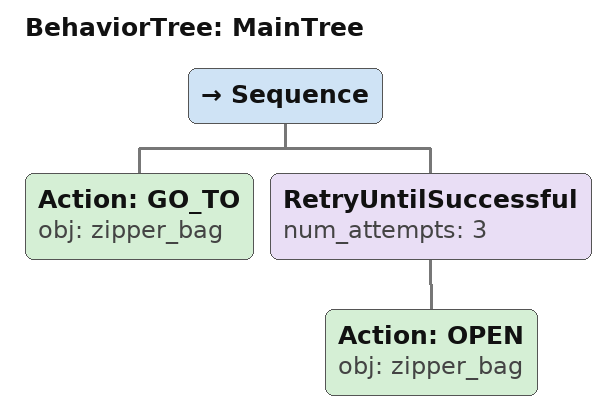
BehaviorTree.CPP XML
<root main_tree_to_execute="MainTree">
  <BehaviorTree ID="MainTree">
    <Sequence>
      <!-- Go to zipper_bag -->
      <Action ID="GO_TO" obj="zipper_bag" />
      <!-- Retry OPEN zipper_bag up to 3 attempts -->
      <RetryUntilSuccessful num_attempts="3">
        <!-- Open zipper_bag -->
        <Action ID="OPEN" obj="zipper_bag" />
      </RetryUntilSuccessful>
    </Sequence>
  </BehaviorTree>
</root>
